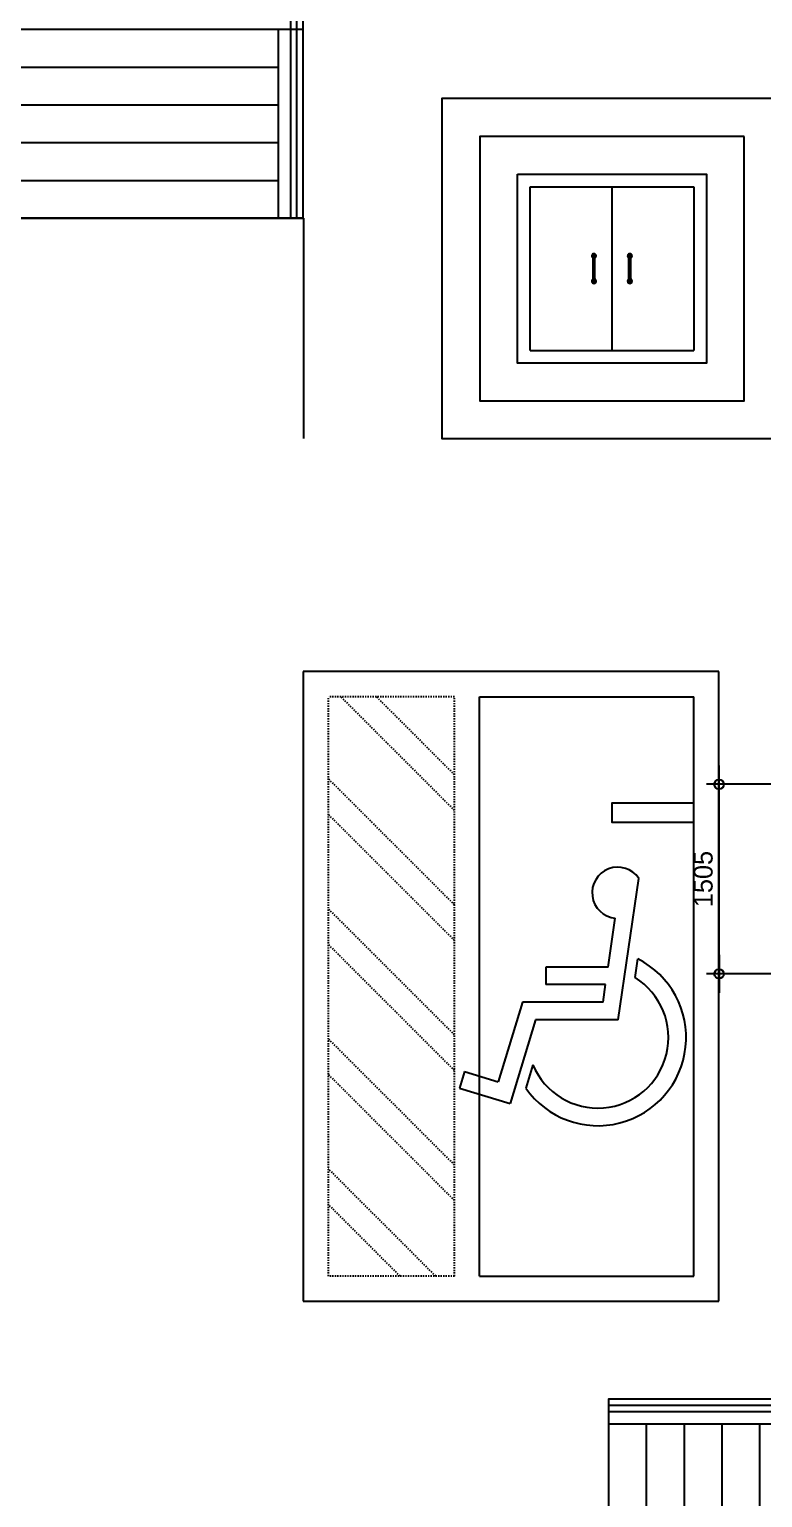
# Model space of a CAD drawing. Header units: millimetres. Extents: x -26983 to 60590, y 825 to 42375.
# Drawn here: x 59620.7 to 59734.6, y 17341.1 to 17569.2 of the extents above; entities that cross this region are included whole.
import ezdxf

# ---------------------------------------------------------------- set-up
doc = ezdxf.new("R2010")
doc.units = ezdxf.units.MM
doc.header["$LTSCALE"] = 100
doc.header["$MEASUREMENT"] = 0
doc.header["$PDSIZE"] = -10
doc.linetypes.add('HIDDEN', pattern=[2, 1, -1])
doc.layers.get('0').update_dxf_attribs({"linetype": 'CONTINUOUS'})
doc.layers.get('Defpoints').update_dxf_attribs({"color": 171, "linetype": 'CONTINUOUS'})
for name, color, linetype in [('ELE5', 7, 'CONTINUOUS'), ('ELE9', 9, 'CONTINUOUS'), ('STAIR', 4, 'CONTINUOUS'), ('STEEL', 5, 'CONTINUOUS'), ('난간', 5, 'CONTINUOUS'), ('주차-장애인', 252, 'CONTINUOUS')]:
    doc.layers.add(name, color=color, linetype=linetype)
doc.styles.add('CGS', font='cgse', dxfattribs={"bigfont": 'cgs'})
doc.dimstyles.new('NDIM 1200', dxfattribs={"dimscale": 75, "dimtxt": 3, "dimasz": 1, "dimexe": 2, "dimexo": 2, "dimgap": 1, "dimtad": 1, "dimdec": 0, "dimdsep": 46, "dimtxsty": 'CGS', "dimblk": 'DOT0', "dimcen": 1, "dimdle": 8, "dimclrd": 256, "dimclre": 256, "dimclrt": 256, "dimadec": 0, "dimazin": 0, "dimtfac": 1, "dimtdec": 0, "dimtix": 1, "dimtmove": 2, "dimatfit": 3, "dimldrblk": 'DOT0', "dimfxl": 1, "dimtolj": 1, "dimtzin": 0, "dimlwd": -1, "dimlwe": -1, "dimarcsym": 0})

# ---------------------------------------------------------------- blocks, each defined once
blk = doc.blocks.new('DOT0')
blk.add_line((-3, 0), (3, 0))
at = {"color": 6}
blk.add_circle((0, 0), 0.75, dxfattribs=at)
blk = doc.blocks.new('*D215')
at = {"layer": 'Defpoints', "color": 0, "ltscale": 0.1, "transparency": 16777216}
for p in [(37338750, 553001), (37339565, 553001), (37339565, 551496)]:
    blk.add_point(p, dxfattribs=at)
at = {"layer": 'ELE9', "ltscale": 0.1, "transparency": 16777216}
for p, q in [((37339465, 553001), (37338650, 553001)), ((37338750, 551546), (37338750, 552951)), ((37339465, 551496), (37338650, 551496))]:
    blk.add_line(p, q, dxfattribs=at)
at = {"layer": 'ELE9', "ltscale": 0.1, "transparency": 16777216, "xscale": 50, "yscale": 50, "zscale": 50}
for p, rotation in [((37338750, 553001), 90), ((37338750, 551496), 270)]:
    blk.add_blockref('DOT0', p, dxfattribs=dict(at, rotation=rotation))
at = {"layer": 'ELE9', "ltscale": 0.1, "transparency": 16777216, "insert": (37338625, 552249), "char_height": 150, "attachment_point": 5, "rotation": 90, "style": 'CGS'}
blk.add_mtext('\\A1;1505', dxfattribs=at)
blk = doc.blocks.new('A$C393a7e1d')
at = {"layer": 'STAIR', "ltscale": 5}
for p, q in [((1500, 3000), (1500, 0)), ((0, 2800), (1500, 2800)), ((300, 2800), (300, 200)), ((600, 2800), (600, 200)), ((900, 2800), (900, 200)), ((1200, 2800), (1200, 200))]:
    blk.add_line(p, q, dxfattribs=at)
for points in [[(3500, 3000), (0, 3000)], [(0, 3000), (0, 0), (3500, 0)], [(1500, 200), (0, 200)]]:
    blk.add_lwpolyline(points, dxfattribs=at)
at = {"layer": '난간'}
for points in [[(3500, 2950), (0, 2950)], [(3500, 2900), (0, 2900)], [(0, 100), (3500, 100)], [(0, 50), (3500, 50)]]:
    blk.add_lwpolyline(points, dxfattribs=at)
blk = doc.blocks.new('장애자주차')
at = {"layer": '주차-장애인'}
for p, q in [((0, 4024), (-5000, 4024)), ((-5000, 4024), (-5000, 724)), ((0, 724), (0, 4024)), ((-3309, 2785), (-3431, 2383)), ((-3175, 2744), (-3309, 2785)), ((-3175, 2744), (-3257, 2476)), ((-4800, 2624), (-4800, 924)), ((-200, 2624), (-200, 924)), ((-2626, 2283), (-3257, 2476)), ((-2766, 2180), (-3431, 2383)), ((-3123, 2201), (-3308, 2258)), ((-2626, 1644), (-2626, 2283)), ((-2766, 1523), (-2766, 2180)), ((-2486, 1624), (-2486, 2099)), ((-2346, 2099), (-2486, 2099)), ((-2346, 1603), (-2346, 2099)), ((-2626, 1644), (-2486, 1624)), ((-2766, 1523), (-1642, 1360)), ((-2346, 1603), (-1959, 1547)), ((-2430, 1389), (-2282, 1368)), ((-4800, 924), (-200, 924)), ((-5000, 724), (0, 724))]:
    blk.add_line(p, q, dxfattribs=at)
at = {"layer": '주차-장애인', "linetype": 'HIDDEN', "ltscale": 0.1}
for p, q in [((-4800, 2974), (-3950, 3824)), ((-4800, 3257), (-4233, 3824)), ((-4800, 3824), (-200, 3824)), ((-4800, 2824), (-4800, 3824)), ((-4200, 2824), (-3200, 3824)), ((-3918, 2824), (-2918, 3824)), ((-3168, 2824), (-2168, 3824)), ((-2885, 2824), (-1885, 3824)), ((-2135, 2824), (-1135, 3824)), ((-1852, 2824), (-852, 3824)), ((-200, 2824), (-200, 3824)), ((-1102, 2824), (-200, 3726)), ((-819, 2824), (-200, 3443)), ((-4800, 2824), (-200, 2824))]:
    blk.add_line(p, q, dxfattribs=at)
at = {"layer": '주차-장애인', "linetype": 'Continuous'}
blk.add_line((-4800, 2624), (-200, 2624), dxfattribs=at)
at = {"layer": '주차-장애인', "ltscale": 10}
blk.add_lwpolyline([(-1196, 924), (-1046, 924), (-1046, 1574), (-1196, 1574)], close=True, dxfattribs=at)
at = {"layer": '주차-장애인'}
for centre, radius, start, end in [((-2906, 1685), 700, 125.0782, 333.071), ((-2906, 1685), 560, 112.7908, 328.1558), ((-1756, 1528), 203, 304.0462, 174.6794)]:
    blk.add_arc(centre, radius, start, end, dxfattribs=at)
blk = doc.blocks.new('A$C593E1DBB')
at = {"layer": 'ELE5', "ltscale": 0.1}
for p, q in [((450, 450), (450, 1750)), ((1750, 1750), (1750, 450)), ((950, 1200), (950, 1000)), ((965, 1200), (965, 1000)), ((1235, 1200), (1235, 1000)), ((1250, 1200), (1250, 1000)), ((1750, 450), (450, 450))]:
    blk.add_line(p, q, dxfattribs=at)
blk.add_lwpolyline([(1850, 350), (350, 350), (350, 1850), (1850, 1850)], close=True, dxfattribs=at)
for points in [[(1750, 1750), (450, 1750)], [(1100, 450), (1100, 1750)]]:
    blk.add_lwpolyline(points, dxfattribs=at)
for centre, radius, start, end in [((958, 1200), 17.5, 295.3769, 244.6231), ((958, 1200), 7.5, 360, 180), ((1243, 1200), 17.5, 295.3769, 244.6231), ((1243, 1200), 7.5, 360, 180), ((958, 1000), 17.5, 115.3769, 64.6231), ((958, 1000), 7.5, 180, 0), ((1243, 1000), 17.5, 115.3769, 64.6231), ((1243, 1000), 7.5, 180, 0)]:
    blk.add_arc(centre, radius, start, end, dxfattribs=at)
blk = doc.blocks.new('dklfmgkdjgkglhffgh')
at = {"layer": 'STAIR', "ltscale": 5}
for p, q in [((36560233, 48046), (36560233, 46546)), ((36560233, 47746), (36558133, 47746)), ((36560233, 47446), (36558133, 47446)), ((36560233, 47146), (36558133, 47146)), ((36560233, 46846), (36558133, 46846)), ((36560433, 46546), (36557933, 46546))]:
    blk.add_line(p, q, dxfattribs=at)
for points in [[(36560433, 48046), (36557933, 48046), (36557933, 40471)], [(36558133, 46546), (36558133, 48046)], [(36560433, 40471), (36560433, 48046)]]:
    blk.add_lwpolyline(points, dxfattribs=at)
at = {"layer": 'STEEL', "ltscale": 5}
for points in [[(36557983, 48046), (36557983, 40471)], [(36558033, 48046), (36558033, 40471)], [(36560333, 40471), (36560333, 48046)], [(36560383, 40471), (36560383, 48046)]]:
    blk.add_lwpolyline(points, dxfattribs=at)
blk = doc.blocks.new('B2FF')
at = {"layer": 'ELE9', "color": 253, "ltscale": 0.1}
for q in [(37332449.7, 557496.3), (37335449.7, 555746.3)]:
    blk.add_line((37335449.7, 557496.3), q, dxfattribs=at)
for points in [[(37339249.7, 558446.3), (37336549.7, 558446.3), (37336549.7, 555746.3), (37339249.7, 555746.3)], [(37338949.7, 558146.3), (37336849.7, 558146.3), (37336849.7, 556046.3), (37338949.7, 556046.3)]]:
    blk.add_lwpolyline(points, close=True, dxfattribs=at)
at = {"layer": 'ELE9', "color": 253}
for name, p, rotation in [('dklfmgkdjgkglhffgh', (73893382.3, 605542.7), 180), ('장애자주차', (37339473.4, 553896.3), 90)]:
    blk.add_blockref(name, p, dxfattribs=dict(at, rotation=rotation))
at = {"layer": 'ELE9', "color": 253, "ltscale": 1000, "rotation": 180}
blk.add_blockref('A$C593E1DBB', (37338999.7, 558196.3), dxfattribs=at)
at = {"layer": 'ELE9', "color": 253, "ltscale": 0.1, "xscale": -1, "rotation": 180}
blk.add_blockref('A$C393a7e1d', (37337874.7, 548121.3), dxfattribs=at)
at = {"layer": 'ELE9', "color": 253, "ltscale": 0.1}
dim = blk.add_linear_dim(base=(37338749.7, 553001.3), p1=(37339564.7, 551496.3), p2=(37339564.7, 553001.3), angle=270, dimstyle='NDIM 1200', override={"dimscale": 50, "dimclrd": 256, "dimclre": 256, "dimclrt": 256}, dxfattribs=at)
dim.commit()
dim.dimension.update_dxf_attribs({"geometry": '*D215', "text_midpoint": (37338624.7, 552248.8)})

msp = doc.modelspace()

# ---------------------------------------------------------------- block references
at = {"xscale": 0.01956471256889679, "yscale": 0.01956471256889679, "zscale": 0.01956471256889679}
msp.add_blockref('B2FF', (-670794.07, 6632.61), dxfattribs=at)

doc.saveas('drawing.dxf')
